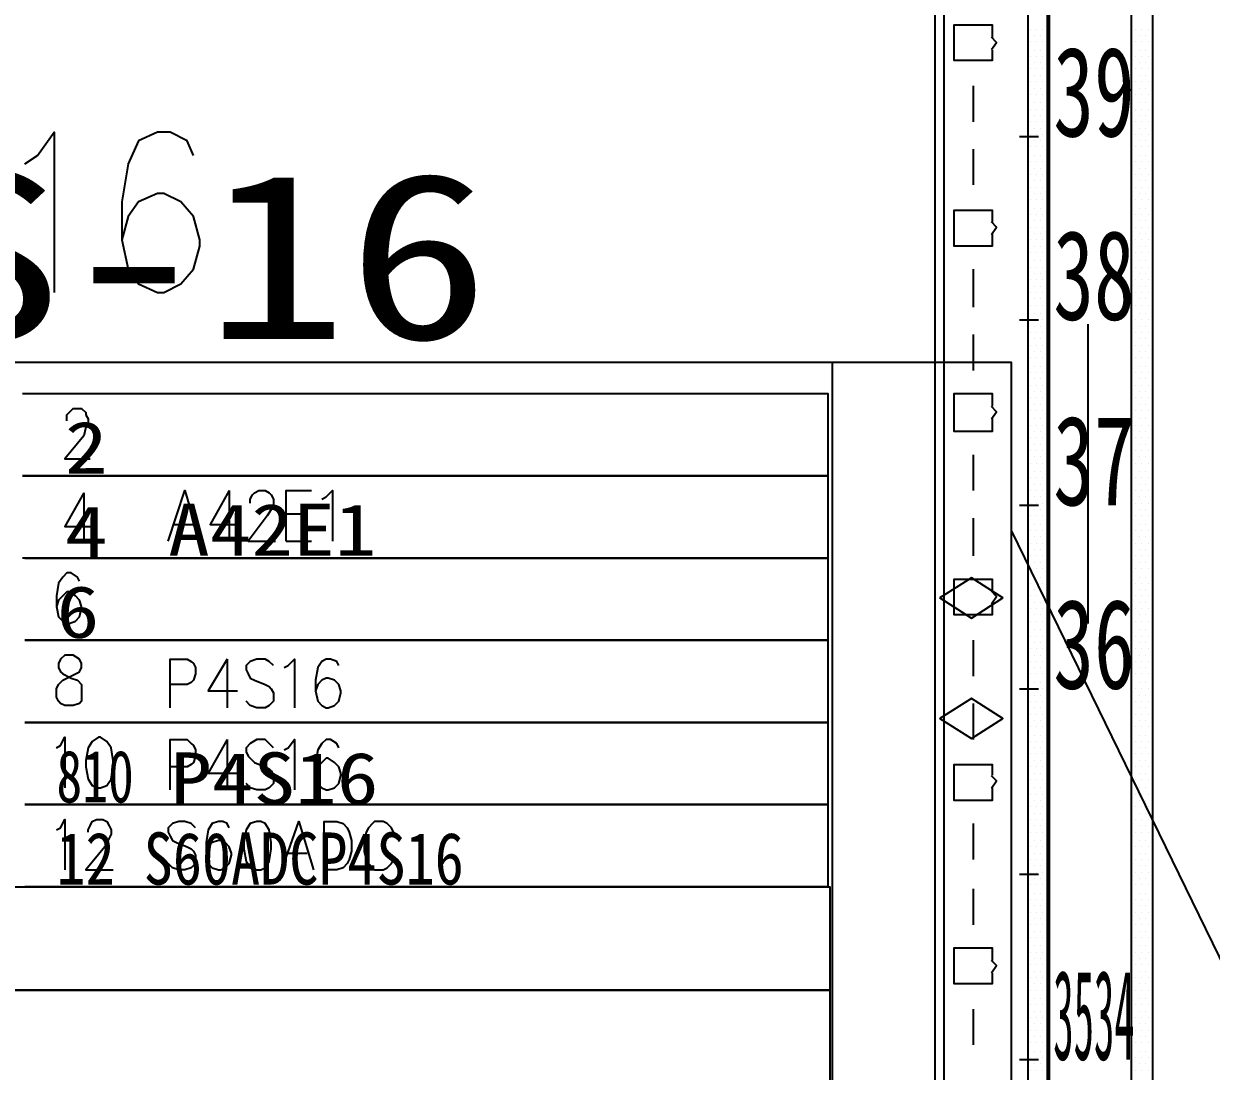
# Model space of a CAD drawing. Header units: metres. Extents: x 17 to 1264, y 17 to 859.
# Drawn here: x 400.7 to 481.8, y 536.9 to 608.5 of the extents above; entities that cross this region are included whole.
import ezdxf

# ---------------------------------------------------------------- set-up
doc = ezdxf.new("R2010")
doc.units = ezdxf.units.M
for name, color, linetype in [('LINES', 7, 'Continuous'), ('POLYLINES', 4, 'Continuous'), ('RECTS', 7, 'Continuous'), ('TEXTS', 3, 'Continuous')]:
    doc.layers.add(name, color=color, linetype=linetype)

msp = doc.modelspace()

# ---------------------------------------------------------------- linework, layer by layer
at = {"layer": 'LINES'}
for p, q in [((462.95, 121.54), (462.95, 716.83)), ((469.43, 608.11), (469.43, 608.11)), ((469.87, 608.11), (469.87, 608.11)), ((470.3, 608.11), (470.3, 608.11)), ((476.63, 608.11), (476.63, 608.11)), ((477.07, 608.11), (477.07, 608.11)), ((477.5, 608.11), (477.5, 608.11)), ((469.43, 607.25), (469.43, 607.25)), ((469.72, 607.68), (469.72, 607.68)), ((469.87, 607.25), (469.87, 607.25)), ((470.15, 607.68), (470.15, 607.68)), ((470.3, 607.25), (470.3, 607.25)), ((470.59, 607.68), (470.59, 607.68)), ((476.35, 607.68), (476.35, 607.68)), ((476.63, 607.25), (476.63, 607.25)), ((476.92, 607.68), (476.92, 607.68)), ((477.07, 607.25), (477.07, 607.25)), ((477.35, 607.68), (477.35, 607.68)), ((477.5, 607.25), (477.5, 607.25)), ((469.43, 606.24), (469.43, 606.24)), ((469.72, 606.67), (469.72, 606.67)), ((469.87, 606.24), (469.87, 606.24)), ((470.15, 606.67), (470.15, 606.67)), ((470.3, 606.24), (470.3, 606.24)), ((470.59, 606.67), (470.59, 606.67)), ((476.35, 606.67), (476.35, 606.67)), ((476.63, 606.24), (476.63, 606.24)), ((476.92, 606.67), (476.92, 606.67)), ((477.07, 606.24), (477.07, 606.24)), ((477.35, 606.67), (477.35, 606.67)), ((477.5, 606.24), (477.5, 606.24)), ((469.43, 605.38), (469.43, 605.38)), ((469.72, 605.81), (469.72, 605.81)), ((469.87, 605.38), (469.87, 605.38)), ((470.15, 605.81), (470.15, 605.81)), ((470.3, 605.38), (470.3, 605.38)), ((470.59, 605.81), (470.59, 605.81)), ((476.35, 605.81), (476.35, 605.81)), ((476.63, 605.38), (476.63, 605.38)), ((476.92, 605.81), (476.92, 605.81)), ((477.07, 605.38), (477.07, 605.38)), ((477.35, 605.81), (477.35, 605.81)), ((477.5, 605.38), (477.5, 605.38)), ((469.43, 604.51), (469.43, 604.51)), ((469.72, 604.94), (469.72, 604.94)), ((469.87, 604.51), (469.87, 604.51)), ((470.15, 604.94), (470.15, 604.94)), ((470.3, 604.51), (470.3, 604.51)), ((470.59, 604.94), (470.59, 604.94)), ((476.35, 604.94), (476.35, 604.94)), ((476.63, 604.51), (476.63, 604.51)), ((476.92, 604.94), (476.92, 604.94)), ((477.07, 604.51), (477.07, 604.51)), ((477.35, 604.94), (477.35, 604.94)), ((477.5, 604.51), (477.5, 604.51)), ((465.55, 604.22), (465.55, 601.78)), ((469.72, 604.08), (469.72, 604.08)), ((470.15, 604.08), (470.15, 604.08)), ((470.59, 604.08), (470.59, 604.08)), ((476.35, 604.08), (476.35, 604.08)), ((476.92, 604.08), (476.92, 604.08)), ((477.35, 604.08), (477.35, 604.08)), ((469.43, 603.65), (469.43, 603.65)), ((469.72, 603.07), (469.72, 603.07)), ((469.87, 603.65), (469.87, 603.65)), ((470.15, 603.07), (470.15, 603.07)), ((470.3, 603.65), (470.3, 603.65)), ((470.59, 603.07), (470.59, 603.07)), ((476.35, 603.07), (476.35, 603.07)), ((476.63, 603.65), (476.63, 603.65)), ((476.92, 603.07), (476.92, 603.07)), ((477.07, 603.65), (477.07, 603.65)), ((477.35, 603.07), (477.35, 603.07)), ((477.5, 603.65), (477.5, 603.65)), ((469.43, 602.64), (469.43, 602.64)), ((469.72, 602.21), (469.72, 602.21)), ((469.87, 602.64), (469.87, 602.64)), ((470.15, 602.21), (470.15, 602.21)), ((470.3, 602.64), (470.3, 602.64)), ((470.59, 602.21), (470.59, 602.21)), ((476.35, 602.21), (476.35, 602.21)), ((476.63, 602.64), (476.63, 602.64)), ((476.92, 602.21), (476.92, 602.21)), ((477.07, 602.64), (477.07, 602.64)), ((477.35, 602.21), (477.35, 602.21)), ((477.5, 602.64), (477.5, 602.64)), ((469.43, 601.78), (469.43, 601.78)), ((469.72, 601.34), (469.72, 601.34)), ((469.87, 601.78), (469.87, 601.78)), ((470.15, 601.34), (470.15, 601.34)), ((470.3, 601.78), (470.3, 601.78)), ((470.59, 601.34), (470.59, 601.34)), ((476.35, 601.34), (476.35, 601.34)), ((476.63, 601.78), (476.63, 601.78)), ((476.92, 601.34), (476.92, 601.34)), ((477.07, 601.78), (477.07, 601.78)), ((477.35, 601.34), (477.35, 601.34)), ((477.5, 601.78), (477.5, 601.78)), ((468.71, 600.77), (470.01, 600.77)), ((469.43, 600.91), (469.43, 600.91)), ((469.72, 600.48), (469.72, 600.48)), ((469.87, 600.91), (469.87, 600.91)), ((470.15, 600.48), (470.15, 600.48)), ((470.3, 600.91), (470.3, 600.91)), ((470.59, 600.48), (470.59, 600.48)), ((476.35, 600.48), (476.35, 600.48)), ((476.63, 600.91), (476.63, 600.91)), ((476.92, 600.48), (476.92, 600.48)), ((477.07, 600.91), (477.07, 600.91)), ((477.35, 600.48), (477.35, 600.48)), ((477.5, 600.91), (477.5, 600.91)), ((465.55, 599.9), (465.55, 597.46)), ((469.43, 600.05), (469.43, 600.05)), ((469.87, 600.05), (469.87, 600.05)), ((470.3, 600.05), (470.3, 600.05)), ((476.63, 600.05), (476.63, 600.05)), ((477.07, 600.05), (477.07, 600.05)), ((477.5, 600.05), (477.5, 600.05)), ((469.43, 599.04), (469.43, 599.04)), ((469.72, 599.47), (469.72, 599.47)), ((469.87, 599.04), (469.87, 599.04)), ((470.15, 599.47), (470.15, 599.47)), ((470.3, 599.04), (470.3, 599.04)), ((470.59, 599.47), (470.59, 599.47)), ((476.35, 599.47), (476.35, 599.47)), ((476.63, 599.04), (476.63, 599.04)), ((476.92, 599.47), (476.92, 599.47)), ((477.07, 599.04), (477.07, 599.04)), ((477.35, 599.47), (477.35, 599.47)), ((477.5, 599.04), (477.5, 599.04)), ((469.43, 598.18), (469.43, 598.18)), ((469.72, 598.61), (469.72, 598.61)), ((469.87, 598.18), (469.87, 598.18)), ((470.15, 598.61), (470.15, 598.61)), ((470.3, 598.18), (470.3, 598.18)), ((470.59, 598.61), (470.59, 598.61)), ((476.35, 598.61), (476.35, 598.61)), ((476.63, 598.18), (476.63, 598.18)), ((476.92, 598.61), (476.92, 598.61)), ((477.07, 598.18), (477.07, 598.18)), ((477.35, 598.61), (477.35, 598.61)), ((477.5, 598.18), (477.5, 598.18)), ((469.43, 597.31), (469.43, 597.31)), ((469.72, 597.74), (469.72, 597.74)), ((469.87, 597.31), (469.87, 597.31)), ((470.15, 597.74), (470.15, 597.74)), ((470.3, 597.31), (470.3, 597.31)), ((470.59, 597.74), (470.59, 597.74)), ((476.35, 597.74), (476.35, 597.74)), ((476.63, 597.31), (476.63, 597.31)), ((476.92, 597.74), (476.92, 597.74)), ((477.07, 597.31), (477.07, 597.31)), ((477.35, 597.74), (477.35, 597.74)), ((477.5, 597.31), (477.5, 597.31)), ((469.43, 596.45), (469.43, 596.45)), ((469.72, 596.88), (469.72, 596.88)), ((469.87, 596.45), (469.87, 596.45)), ((470.15, 596.88), (470.15, 596.88)), ((470.3, 596.45), (470.3, 596.45)), ((470.59, 596.88), (470.59, 596.88)), ((476.35, 596.88), (476.35, 596.88)), ((476.63, 596.45), (476.63, 596.45)), ((476.92, 596.88), (476.92, 596.88)), ((477.07, 596.45), (477.07, 596.45)), ((477.35, 596.88), (477.35, 596.88)), ((477.5, 596.45), (477.5, 596.45)), ((469.72, 595.87), (469.72, 595.87)), ((470.15, 595.87), (470.15, 595.87)), ((470.59, 595.87), (470.59, 595.87)), ((476.35, 595.87), (476.35, 595.87)), ((476.92, 595.87), (476.92, 595.87)), ((477.35, 595.87), (477.35, 595.87)), ((469.43, 595.44), (469.43, 595.44)), ((469.72, 595.01), (469.72, 595.01)), ((469.87, 595.44), (469.87, 595.44)), ((470.15, 595.01), (470.15, 595.01)), ((470.3, 595.44), (470.3, 595.44)), ((470.59, 595.01), (470.59, 595.01)), ((476.35, 595.01), (476.35, 595.01)), ((476.63, 595.44), (476.63, 595.44)), ((476.92, 595.01), (476.92, 595.01)), ((477.07, 595.44), (477.07, 595.44)), ((477.35, 595.01), (477.35, 595.01)), ((477.5, 595.44), (477.5, 595.44)), ((469.43, 594.58), (469.43, 594.58)), ((469.72, 594.14), (469.72, 594.14)), ((469.87, 594.58), (469.87, 594.58)), ((470.15, 594.14), (470.15, 594.14)), ((470.3, 594.58), (470.3, 594.58)), ((470.59, 594.14), (470.59, 594.14)), ((476.35, 594.14), (476.35, 594.14)), ((476.63, 594.58), (476.63, 594.58)), ((476.92, 594.14), (476.92, 594.14)), ((477.07, 594.58), (477.07, 594.58)), ((477.35, 594.14), (477.35, 594.14)), ((477.5, 594.58), (477.5, 594.58)), ((469.43, 593.71), (469.43, 593.71)), ((469.72, 593.28), (469.72, 593.28)), ((469.87, 593.71), (469.87, 593.71)), ((470.15, 593.28), (470.15, 593.28)), ((470.3, 593.71), (470.3, 593.71)), ((470.59, 593.28), (470.59, 593.28)), ((476.35, 593.28), (476.35, 593.28)), ((476.63, 593.71), (476.63, 593.71)), ((476.92, 593.28), (476.92, 593.28)), ((477.07, 593.71), (477.07, 593.71)), ((477.35, 593.28), (477.35, 593.28)), ((477.5, 593.71), (477.5, 593.71)), ((469.43, 592.85), (469.43, 592.85)), ((469.87, 592.85), (469.87, 592.85)), ((470.3, 592.85), (470.3, 592.85)), ((476.63, 592.85), (476.63, 592.85)), ((477.07, 592.85), (477.07, 592.85)), ((477.5, 592.85), (477.5, 592.85)), ((465.55, 591.7), (465.55, 589.1)), ((469.43, 591.84), (469.43, 591.84)), ((469.72, 592.27), (469.72, 592.27)), ((469.87, 591.84), (469.87, 591.84)), ((470.15, 592.27), (470.15, 592.27)), ((470.3, 591.84), (470.3, 591.84)), ((470.59, 592.27), (470.59, 592.27)), ((476.35, 592.27), (476.35, 592.27)), ((476.63, 591.84), (476.63, 591.84)), ((476.92, 592.27), (476.92, 592.27)), ((477.07, 591.84), (477.07, 591.84)), ((477.35, 592.27), (477.35, 592.27)), ((477.5, 591.84), (477.5, 591.84)), ((469.43, 590.98), (469.43, 590.98)), ((469.72, 591.41), (469.72, 591.41)), ((469.87, 590.98), (469.87, 590.98)), ((470.15, 591.41), (470.15, 591.41)), ((470.3, 590.98), (470.3, 590.98)), ((470.59, 591.41), (470.59, 591.41)), ((476.35, 591.41), (476.35, 591.41)), ((476.63, 590.98), (476.63, 590.98)), ((476.92, 591.41), (476.92, 591.41)), ((477.07, 590.98), (477.07, 590.98)), ((477.35, 591.41), (477.35, 591.41)), ((477.5, 590.98), (477.5, 590.98)), ((469.43, 590.11), (469.43, 590.11)), ((469.72, 590.54), (469.72, 590.54)), ((469.87, 590.11), (469.87, 590.11)), ((470.15, 590.54), (470.15, 590.54)), ((470.3, 590.11), (470.3, 590.11)), ((470.59, 590.54), (470.59, 590.54)), ((476.35, 590.54), (476.35, 590.54)), ((476.63, 590.11), (476.63, 590.11)), ((476.92, 590.54), (476.92, 590.54)), ((477.07, 590.11), (477.07, 590.11)), ((477.35, 590.54), (477.35, 590.54)), ((477.5, 590.11), (477.5, 590.11)), ((469.43, 589.25), (469.43, 589.25)), ((469.72, 589.68), (469.72, 589.68)), ((469.87, 589.25), (469.87, 589.25)), ((470.15, 589.68), (470.15, 589.68)), ((470.3, 589.25), (470.3, 589.25)), ((470.59, 589.68), (470.59, 589.68)), ((476.35, 589.68), (476.35, 589.68)), ((476.63, 589.25), (476.63, 589.25)), ((476.92, 589.68), (476.92, 589.68)), ((477.07, 589.25), (477.07, 589.25)), ((477.35, 589.68), (477.35, 589.68)), ((477.5, 589.25), (477.5, 589.25)), ((469.72, 588.67), (469.72, 588.67)), ((470.15, 588.67), (470.15, 588.67)), ((470.59, 588.67), (470.59, 588.67)), ((476.35, 588.67), (476.35, 588.67)), ((476.92, 588.67), (476.92, 588.67)), ((477.35, 588.67), (477.35, 588.67)), ((468.71, 588.24), (470.01, 588.24)), ((469.43, 588.24), (469.43, 588.24)), ((469.72, 587.81), (469.72, 587.81)), ((469.87, 588.24), (469.87, 588.24)), ((470.15, 587.81), (470.15, 587.81)), ((470.3, 588.24), (470.3, 588.24)), ((470.59, 587.81), (470.59, 587.81)), ((473.39, 587.95), (473.39, 567.5)), ((476.35, 587.81), (476.35, 587.81)), ((476.63, 588.24), (476.63, 588.24)), ((476.92, 587.81), (476.92, 587.81)), ((477.07, 588.24), (477.07, 588.24)), ((477.35, 587.81), (477.35, 587.81)), ((477.5, 588.24), (477.5, 588.24)), ((465.55, 587.23), (465.55, 584.78)), ((469.43, 587.38), (469.43, 587.38)), ((469.72, 586.94), (469.72, 586.94)), ((469.87, 587.38), (469.87, 587.38)), ((470.15, 586.94), (470.15, 586.94)), ((470.3, 587.38), (470.3, 587.38)), ((470.59, 586.94), (470.59, 586.94)), ((476.35, 586.94), (476.35, 586.94)), ((476.63, 587.38), (476.63, 587.38)), ((476.92, 586.94), (476.92, 586.94)), ((477.07, 587.38), (477.07, 587.38)), ((477.35, 586.94), (477.35, 586.94)), ((477.5, 587.38), (477.5, 587.38)), ((469.43, 586.51), (469.43, 586.51)), ((469.72, 586.08), (469.72, 586.08)), ((469.87, 586.51), (469.87, 586.51)), ((470.15, 586.08), (470.15, 586.08)), ((470.3, 586.51), (470.3, 586.51)), ((470.59, 586.08), (470.59, 586.08)), ((476.35, 586.08), (476.35, 586.08)), ((476.63, 586.51), (476.63, 586.51)), ((476.92, 586.08), (476.92, 586.08)), ((477.07, 586.51), (477.07, 586.51)), ((477.35, 586.08), (477.35, 586.08)), ((477.5, 586.51), (477.5, 586.51)), ((469.43, 585.65), (469.43, 585.65)), ((469.72, 585.07), (469.72, 585.07)), ((469.87, 585.65), (469.87, 585.65)), ((470.15, 585.07), (470.15, 585.07)), ((470.3, 585.65), (470.3, 585.65)), ((470.59, 585.07), (470.59, 585.07)), ((476.35, 585.07), (476.35, 585.07)), ((476.63, 585.65), (476.63, 585.65)), ((476.92, 585.07), (476.92, 585.07)), ((477.07, 585.65), (477.07, 585.65)), ((477.35, 585.07), (477.35, 585.07)), ((477.5, 585.65), (477.5, 585.65)), ((469.43, 584.64), (469.43, 584.64)), ((469.72, 584.21), (469.72, 584.21)), ((469.87, 584.64), (469.87, 584.64)), ((470.15, 584.21), (470.15, 584.21)), ((470.3, 584.64), (470.3, 584.64)), ((470.59, 584.21), (470.59, 584.21)), ((476.35, 584.21), (476.35, 584.21)), ((476.63, 584.64), (476.63, 584.64)), ((476.92, 584.21), (476.92, 584.21)), ((477.07, 584.64), (477.07, 584.64)), ((477.35, 584.21), (477.35, 584.21)), ((477.5, 584.64), (477.5, 584.64)), ((469.43, 583.78), (469.43, 583.78)), ((469.87, 583.78), (469.87, 583.78)), ((470.3, 583.78), (470.3, 583.78)), ((476.63, 583.78), (476.63, 583.78)), ((477.07, 583.78), (477.07, 583.78)), ((477.5, 583.78), (477.5, 583.78)), ((469.43, 582.91), (469.43, 582.91)), ((469.72, 583.34), (469.72, 583.34)), ((469.87, 582.91), (469.87, 582.91)), ((470.15, 583.34), (470.15, 583.34)), ((470.3, 582.91), (470.3, 582.91)), ((470.59, 583.34), (470.59, 583.34)), ((476.35, 583.34), (476.35, 583.34)), ((476.63, 582.91), (476.63, 582.91)), ((476.92, 583.34), (476.92, 583.34)), ((477.07, 582.91), (477.07, 582.91)), ((477.35, 583.34), (477.35, 583.34)), ((477.5, 582.91), (477.5, 582.91)), ((469.43, 582.05), (469.43, 582.05)), ((469.72, 582.48), (469.72, 582.48)), ((469.87, 582.05), (469.87, 582.05)), ((470.15, 582.48), (470.15, 582.48)), ((470.3, 582.05), (470.3, 582.05)), ((470.59, 582.48), (470.59, 582.48)), ((476.35, 582.48), (476.35, 582.48)), ((476.63, 582.05), (476.63, 582.05)), ((476.92, 582.48), (476.92, 582.48)), ((477.07, 582.05), (477.07, 582.05)), ((477.35, 582.48), (477.35, 582.48)), ((477.5, 582.05), (477.5, 582.05)), ((469.43, 581.04), (469.43, 581.04)), ((469.72, 581.47), (469.72, 581.47)), ((469.87, 581.04), (469.87, 581.04)), ((470.15, 581.47), (470.15, 581.47)), ((470.3, 581.04), (470.3, 581.04)), ((470.59, 581.47), (470.59, 581.47)), ((476.35, 581.47), (476.35, 581.47)), ((476.63, 581.04), (476.63, 581.04)), ((476.92, 581.47), (476.92, 581.47)), ((477.07, 581.04), (477.07, 581.04)), ((477.35, 581.47), (477.35, 581.47)), ((477.5, 581.04), (477.5, 581.04)), ((469.43, 580.18), (469.43, 580.18)), ((469.72, 580.61), (469.72, 580.61)), ((469.87, 580.18), (469.87, 580.18)), ((470.15, 580.61), (470.15, 580.61)), ((470.3, 580.18), (470.3, 580.18)), ((470.59, 580.61), (470.59, 580.61)), ((476.35, 580.61), (476.35, 580.61)), ((476.63, 580.18), (476.63, 580.18)), ((476.92, 580.61), (476.92, 580.61)), ((477.07, 580.18), (477.07, 580.18)), ((477.35, 580.61), (477.35, 580.61)), ((477.5, 580.18), (477.5, 580.18)), ((469.72, 579.74), (469.72, 579.74)), ((470.15, 579.74), (470.15, 579.74)), ((470.59, 579.74), (470.59, 579.74)), ((476.35, 579.74), (476.35, 579.74)), ((476.92, 579.74), (476.92, 579.74)), ((477.35, 579.74), (477.35, 579.74)), ((465.55, 579.02), (465.55, 576.58)), ((469.43, 579.31), (469.43, 579.31)), ((469.72, 578.88), (469.72, 578.88)), ((469.87, 579.31), (469.87, 579.31)), ((470.15, 578.88), (470.15, 578.88)), ((470.3, 579.31), (470.3, 579.31)), ((470.59, 578.88), (470.59, 578.88)), ((476.35, 578.88), (476.35, 578.88)), ((476.63, 579.31), (476.63, 579.31)), ((476.92, 578.88), (476.92, 578.88)), ((477.07, 579.31), (477.07, 579.31)), ((477.35, 578.88), (477.35, 578.88)), ((477.5, 579.31), (477.5, 579.31)), ((469.43, 578.45), (469.43, 578.45)), ((469.72, 577.87), (469.72, 577.87)), ((469.87, 578.45), (469.87, 578.45)), ((470.15, 577.87), (470.15, 577.87)), ((470.3, 578.45), (470.3, 578.45)), ((470.59, 577.87), (470.59, 577.87)), ((476.35, 577.87), (476.35, 577.87)), ((476.63, 578.45), (476.63, 578.45)), ((476.92, 577.87), (476.92, 577.87)), ((477.07, 578.45), (477.07, 578.45)), ((477.35, 577.87), (477.35, 577.87)), ((477.5, 578.45), (477.5, 578.45)), ((469.43, 577.44), (469.43, 577.44)), ((469.72, 577.01), (469.72, 577.01)), ((469.87, 577.44), (469.87, 577.44)), ((470.15, 577.01), (470.15, 577.01)), ((470.3, 577.44), (470.3, 577.44)), ((470.59, 577.01), (470.59, 577.01)), ((476.35, 577.01), (476.35, 577.01)), ((476.63, 577.44), (476.63, 577.44)), ((476.92, 577.01), (476.92, 577.01)), ((477.07, 577.44), (477.07, 577.44)), ((477.35, 577.01), (477.35, 577.01)), ((477.5, 577.44), (477.5, 577.44)), ((404.78, 576.43), (404.78, 572.98)), ((414.71, 576.58), (414.71, 573.12)), ((469.43, 576.58), (469.43, 576.58)), ((469.72, 576.14), (469.72, 576.14)), ((469.87, 576.58), (469.87, 576.58)), ((470.15, 576.14), (470.15, 576.14)), ((470.3, 576.58), (470.3, 576.58)), ((470.59, 576.14), (470.59, 576.14)), ((476.35, 576.14), (476.35, 576.14)), ((476.63, 576.58), (476.63, 576.58)), ((476.92, 576.14), (476.92, 576.14)), ((477.07, 576.58), (477.07, 576.58)), ((477.35, 576.14), (477.35, 576.14)), ((477.5, 576.58), (477.5, 576.58)), ((468.71, 575.57), (470.01, 575.57)), ((469.43, 575.71), (469.43, 575.71)), ((469.72, 575.28), (469.72, 575.28)), ((469.87, 575.71), (469.87, 575.71)), ((470.15, 575.28), (470.15, 575.28)), ((470.3, 575.71), (470.3, 575.71)), ((470.59, 575.28), (470.59, 575.28)), ((476.35, 575.28), (476.35, 575.28)), ((476.63, 575.71), (476.63, 575.71)), ((476.92, 575.28), (476.92, 575.28)), ((477.07, 575.71), (477.07, 575.71)), ((477.35, 575.28), (477.35, 575.28)), ((477.5, 575.71), (477.5, 575.71)), ((418.6, 574.99), (419.61, 574.99)), ((465.55, 574.7), (465.55, 572.11)), ((469.43, 574.85), (469.43, 574.85)), ((469.87, 574.85), (469.87, 574.85)), ((470.3, 574.85), (470.3, 574.85)), ((476.63, 574.85), (476.63, 574.85)), ((477.07, 574.85), (477.07, 574.85)), ((477.5, 574.85), (477.5, 574.85)), ((410.97, 574.27), (412.27, 574.27)), ((468.14, 573.84), (525.74, 455.76)), ((469.43, 573.84), (469.43, 573.84)), ((469.72, 574.27), (469.72, 574.27)), ((469.87, 573.84), (469.87, 573.84)), ((470.15, 574.27), (470.15, 574.27)), ((470.3, 573.84), (470.3, 573.84)), ((470.59, 574.27), (470.59, 574.27)), ((476.35, 574.27), (476.35, 574.27)), ((476.63, 573.84), (476.63, 573.84)), ((476.92, 574.27), (476.92, 574.27)), ((477.07, 573.84), (477.07, 573.84)), ((477.35, 574.27), (477.35, 574.27)), ((477.5, 573.84), (477.5, 573.84)), ((418.6, 573.12), (420.33, 573.12)), ((469.43, 572.98), (469.43, 572.98)), ((469.72, 573.41), (469.72, 573.41)), ((469.87, 572.98), (469.87, 572.98)), ((470.15, 573.41), (470.15, 573.41)), ((470.3, 572.98), (470.3, 572.98)), ((470.59, 573.41), (470.59, 573.41)), ((476.35, 573.41), (476.35, 573.41)), ((476.63, 572.98), (476.63, 572.98)), ((476.92, 573.41), (476.92, 573.41)), ((477.07, 572.98), (477.07, 572.98)), ((477.35, 573.41), (477.35, 573.41)), ((477.5, 572.98), (477.5, 572.98)), ((469.43, 572.11), (469.43, 572.11)), ((469.72, 572.54), (469.72, 572.54)), ((469.87, 572.11), (469.87, 572.11)), ((470.15, 572.54), (470.15, 572.54)), ((470.3, 572.11), (470.3, 572.11)), ((470.59, 572.54), (470.59, 572.54)), ((476.35, 572.54), (476.35, 572.54)), ((476.63, 572.11), (476.63, 572.11)), ((476.92, 572.54), (476.92, 572.54)), ((477.07, 572.11), (477.07, 572.11)), ((477.35, 572.54), (477.35, 572.54)), ((477.5, 572.11), (477.5, 572.11)), ((469.43, 571.25), (469.43, 571.25)), ((469.72, 571.68), (469.72, 571.68)), ((469.87, 571.25), (469.87, 571.25)), ((470.15, 571.68), (470.15, 571.68)), ((470.3, 571.25), (470.3, 571.25)), ((470.59, 571.68), (470.59, 571.68)), ((476.35, 571.68), (476.35, 571.68)), ((476.63, 571.25), (476.63, 571.25)), ((476.92, 571.68), (476.92, 571.68)), ((477.07, 571.25), (477.07, 571.25)), ((477.35, 571.68), (477.35, 571.68)), ((477.5, 571.25), (477.5, 571.25)), ((469.72, 570.67), (469.72, 570.67)), ((470.15, 570.67), (470.15, 570.67)), ((470.59, 570.67), (470.59, 570.67)), ((476.35, 570.67), (476.35, 570.67)), ((476.92, 570.67), (476.92, 570.67)), ((477.35, 570.67), (477.35, 570.67)), ((469.43, 570.24), (469.43, 570.24)), ((469.72, 569.81), (469.72, 569.81)), ((469.87, 570.24), (469.87, 570.24)), ((470.15, 569.81), (470.15, 569.81)), ((470.3, 570.24), (470.3, 570.24)), ((470.59, 569.81), (470.59, 569.81)), ((476.35, 569.81), (476.35, 569.81)), ((476.63, 570.24), (476.63, 570.24)), ((476.92, 569.81), (476.92, 569.81)), ((477.07, 570.24), (477.07, 570.24)), ((477.35, 569.81), (477.35, 569.81)), ((477.5, 570.24), (477.5, 570.24)), ((469.43, 569.38), (469.43, 569.38)), ((469.72, 568.94), (469.72, 568.94)), ((469.87, 569.38), (469.87, 569.38)), ((470.15, 568.94), (470.15, 568.94)), ((470.3, 569.38), (470.3, 569.38)), ((470.59, 568.94), (470.59, 568.94)), ((476.35, 568.94), (476.35, 568.94)), ((476.63, 569.38), (476.63, 569.38)), ((476.92, 568.94), (476.92, 568.94)), ((477.07, 569.38), (477.07, 569.38)), ((477.35, 568.94), (477.35, 568.94)), ((477.5, 569.38), (477.5, 569.38)), ((469.43, 568.51), (469.43, 568.51)), ((469.72, 568.08), (469.72, 568.08)), ((469.87, 568.51), (469.87, 568.51)), ((470.15, 568.08), (470.15, 568.08)), ((470.3, 568.51), (470.3, 568.51)), ((470.59, 568.08), (470.59, 568.08)), ((476.35, 568.08), (476.35, 568.08)), ((476.63, 568.51), (476.63, 568.51)), ((476.92, 568.08), (476.92, 568.08)), ((477.07, 568.51), (477.07, 568.51)), ((477.35, 568.08), (477.35, 568.08)), ((477.5, 568.51), (477.5, 568.51)), ((469.43, 567.65), (469.43, 567.65)), ((469.87, 567.65), (469.87, 567.65)), ((470.3, 567.65), (470.3, 567.65)), ((476.63, 567.65), (476.63, 567.65)), ((477.07, 567.65), (477.07, 567.65)), ((477.5, 567.65), (477.5, 567.65)), ((465.55, 566.35), (465.55, 563.9)), ((469.43, 566.64), (469.43, 566.64)), ((469.72, 567.07), (469.72, 567.07)), ((469.87, 566.64), (469.87, 566.64)), ((470.15, 567.07), (470.15, 567.07)), ((470.3, 566.64), (470.3, 566.64)), ((470.59, 567.07), (470.59, 567.07)), ((476.35, 567.07), (476.35, 567.07)), ((476.63, 566.64), (476.63, 566.64)), ((476.92, 567.07), (476.92, 567.07)), ((477.07, 566.64), (477.07, 566.64)), ((477.35, 567.07), (477.35, 567.07)), ((477.5, 566.64), (477.5, 566.64)), ((469.43, 565.78), (469.43, 565.78)), ((469.72, 566.21), (469.72, 566.21)), ((469.87, 565.78), (469.87, 565.78)), ((470.15, 566.21), (470.15, 566.21)), ((470.3, 565.78), (470.3, 565.78)), ((470.59, 566.21), (470.59, 566.21)), ((476.35, 566.21), (476.35, 566.21)), ((476.63, 565.78), (476.63, 565.78)), ((476.92, 566.21), (476.92, 566.21)), ((477.07, 565.78), (477.07, 565.78)), ((477.35, 566.21), (477.35, 566.21)), ((477.5, 565.78), (477.5, 565.78)), ((414.57, 565.06), (414.57, 561.74)), ((469.43, 564.91), (469.43, 564.91)), ((469.72, 565.34), (469.72, 565.34)), ((469.87, 564.91), (469.87, 564.91)), ((470.15, 565.34), (470.15, 565.34)), ((470.3, 564.91), (470.3, 564.91)), ((470.59, 565.34), (470.59, 565.34)), ((476.35, 565.34), (476.35, 565.34)), ((476.63, 564.91), (476.63, 564.91)), ((476.92, 565.34), (476.92, 565.34)), ((477.07, 564.91), (477.07, 564.91)), ((477.35, 565.34), (477.35, 565.34)), ((477.5, 564.91), (477.5, 564.91)), ((469.43, 564.05), (469.43, 564.05)), ((469.72, 564.48), (469.72, 564.48)), ((469.87, 564.05), (469.87, 564.05)), ((470.15, 564.48), (470.15, 564.48)), ((470.3, 564.05), (470.3, 564.05)), ((470.59, 564.48), (470.59, 564.48)), ((476.35, 564.48), (476.35, 564.48)), ((476.63, 564.05), (476.63, 564.05)), ((476.92, 564.48), (476.92, 564.48)), ((477.07, 564.05), (477.07, 564.05)), ((477.35, 564.48), (477.35, 564.48)), ((477.5, 564.05), (477.5, 564.05)), ((469.72, 563.47), (469.72, 563.47)), ((470.15, 563.47), (470.15, 563.47)), ((470.59, 563.47), (470.59, 563.47)), ((476.35, 563.47), (476.35, 563.47)), ((476.92, 563.47), (476.92, 563.47)), ((477.35, 563.47), (477.35, 563.47)), ((468.71, 563.04), (470.01, 563.04)), ((469.43, 563.04), (469.43, 563.04)), ((469.72, 562.61), (469.72, 562.61)), ((469.87, 563.04), (469.87, 563.04)), ((470.15, 562.61), (470.15, 562.61)), ((470.3, 563.04), (470.3, 563.04)), ((470.59, 562.61), (470.59, 562.61)), ((476.35, 562.61), (476.35, 562.61)), ((476.63, 563.04), (476.63, 563.04)), ((476.92, 562.61), (476.92, 562.61)), ((477.07, 563.04), (477.07, 563.04)), ((477.35, 562.61), (477.35, 562.61)), ((477.5, 563.04), (477.5, 563.04)), ((465.55, 562.03), (465.55, 559.58)), ((469.43, 562.18), (469.43, 562.18)), ((469.72, 561.74), (469.72, 561.74)), ((469.87, 562.18), (469.87, 562.18)), ((470.15, 561.74), (470.15, 561.74)), ((470.3, 562.18), (470.3, 562.18)), ((470.59, 561.74), (470.59, 561.74)), ((476.35, 561.74), (476.35, 561.74)), ((476.63, 562.18), (476.63, 562.18)), ((476.92, 561.74), (476.92, 561.74)), ((477.07, 562.18), (477.07, 562.18)), ((477.35, 561.74), (477.35, 561.74)), ((477.5, 562.18), (477.5, 562.18)), ((469.43, 561.31), (469.43, 561.31)), ((469.72, 560.88), (469.72, 560.88)), ((469.87, 561.31), (469.87, 561.31)), ((470.15, 560.88), (470.15, 560.88)), ((470.3, 561.31), (470.3, 561.31)), ((470.59, 560.88), (470.59, 560.88)), ((476.35, 560.88), (476.35, 560.88)), ((476.63, 561.31), (476.63, 561.31)), ((476.92, 560.88), (476.92, 560.88)), ((477.07, 561.31), (477.07, 561.31)), ((477.35, 560.88), (477.35, 560.88)), ((477.5, 561.31), (477.5, 561.31)), ((469.43, 560.45), (469.43, 560.45)), ((469.72, 559.87), (469.72, 559.87)), ((469.87, 560.45), (469.87, 560.45)), ((470.15, 559.87), (470.15, 559.87)), ((470.3, 560.45), (470.3, 560.45)), ((470.59, 559.87), (470.59, 559.87)), ((476.35, 559.87), (476.35, 559.87)), ((476.63, 560.45), (476.63, 560.45)), ((476.92, 559.87), (476.92, 559.87)), ((477.07, 560.45), (477.07, 560.45)), ((477.35, 559.87), (477.35, 559.87)), ((477.5, 560.45), (477.5, 560.45)), ((414.57, 559.58), (414.57, 556.13)), ((469.43, 559.44), (469.43, 559.44)), ((469.87, 559.44), (469.87, 559.44)), ((470.3, 559.44), (470.3, 559.44)), ((476.63, 559.44), (476.63, 559.44)), ((477.07, 559.44), (477.07, 559.44)), ((477.5, 559.44), (477.5, 559.44)), ((469.43, 558.58), (469.43, 558.58)), ((469.72, 559.01), (469.72, 559.01)), ((469.87, 558.58), (469.87, 558.58)), ((470.15, 559.01), (470.15, 559.01)), ((470.3, 558.58), (470.3, 558.58)), ((470.59, 559.01), (470.59, 559.01)), ((476.35, 559.01), (476.35, 559.01)), ((476.63, 558.58), (476.63, 558.58)), ((476.92, 559.01), (476.92, 559.01)), ((477.07, 558.58), (477.07, 558.58)), ((477.35, 559.01), (477.35, 559.01)), ((477.5, 558.58), (477.5, 558.58)), ((469.43, 557.71), (469.43, 557.71)), ((469.72, 558.14), (469.72, 558.14)), ((469.87, 557.71), (469.87, 557.71)), ((470.15, 558.14), (470.15, 558.14)), ((470.3, 557.71), (470.3, 557.71)), ((470.59, 558.14), (470.59, 558.14)), ((476.35, 558.14), (476.35, 558.14)), ((476.63, 557.71), (476.63, 557.71)), ((476.92, 558.14), (476.92, 558.14)), ((477.07, 557.71), (477.07, 557.71)), ((477.35, 558.14), (477.35, 558.14)), ((477.5, 557.71), (477.5, 557.71)), ((469.43, 556.85), (469.43, 556.85)), ((469.72, 557.28), (469.72, 557.28)), ((469.87, 556.85), (469.87, 556.85)), ((470.15, 557.28), (470.15, 557.28)), ((470.3, 556.85), (470.3, 556.85)), ((470.59, 557.28), (470.59, 557.28)), ((476.35, 557.28), (476.35, 557.28)), ((476.63, 556.85), (476.63, 556.85)), ((476.92, 557.28), (476.92, 557.28)), ((477.07, 556.85), (477.07, 556.85)), ((477.35, 557.28), (477.35, 557.28)), ((477.5, 556.85), (477.5, 556.85)), ((469.43, 555.84), (469.43, 555.84)), ((469.72, 556.27), (469.72, 556.27)), ((469.87, 555.84), (469.87, 555.84)), ((470.15, 556.27), (470.15, 556.27)), ((470.3, 555.84), (470.3, 555.84)), ((470.59, 556.27), (470.59, 556.27)), ((476.35, 556.27), (476.35, 556.27)), ((476.63, 555.84), (476.63, 555.84)), ((476.92, 556.27), (476.92, 556.27)), ((477.07, 555.84), (477.07, 555.84)), ((477.35, 556.27), (477.35, 556.27)), ((477.5, 555.84), (477.5, 555.84)), ((469.72, 555.41), (469.72, 555.41)), ((470.15, 555.41), (470.15, 555.41)), ((470.59, 555.41), (470.59, 555.41)), ((476.35, 555.41), (476.35, 555.41)), ((476.92, 555.41), (476.92, 555.41)), ((477.35, 555.41), (477.35, 555.41)), ((469.43, 554.98), (469.43, 554.98)), ((469.72, 554.54), (469.72, 554.54)), ((469.87, 554.98), (469.87, 554.98)), ((470.15, 554.54), (470.15, 554.54)), ((470.3, 554.98), (470.3, 554.98)), ((470.59, 554.54), (470.59, 554.54)), ((476.35, 554.54), (476.35, 554.54)), ((476.63, 554.98), (476.63, 554.98)), ((476.92, 554.54), (476.92, 554.54)), ((477.07, 554.98), (477.07, 554.98)), ((477.35, 554.54), (477.35, 554.54)), ((477.5, 554.98), (477.5, 554.98)), ((465.55, 553.82), (465.55, 551.38)), ((469.43, 554.11), (469.43, 554.11)), ((469.72, 553.68), (469.72, 553.68)), ((469.87, 554.11), (469.87, 554.11)), ((470.15, 553.68), (470.15, 553.68)), ((470.3, 554.11), (470.3, 554.11)), ((470.59, 553.68), (470.59, 553.68)), ((476.35, 553.68), (476.35, 553.68)), ((476.63, 554.11), (476.63, 554.11)), ((476.92, 553.68), (476.92, 553.68)), ((477.07, 554.11), (477.07, 554.11)), ((477.35, 553.68), (477.35, 553.68)), ((477.5, 554.11), (477.5, 554.11)), ((469.43, 553.25), (469.43, 553.25)), ((469.72, 552.67), (469.72, 552.67)), ((469.87, 553.25), (469.87, 553.25)), ((470.15, 552.67), (470.15, 552.67)), ((470.3, 553.25), (470.3, 553.25)), ((470.59, 552.67), (470.59, 552.67)), ((476.35, 552.67), (476.35, 552.67)), ((476.63, 553.25), (476.63, 553.25)), ((476.92, 552.67), (476.92, 552.67)), ((477.07, 553.25), (477.07, 553.25)), ((477.35, 552.67), (477.35, 552.67)), ((477.5, 553.25), (477.5, 553.25)), ((418.75, 551.81), (420.04, 551.81)), ((469.43, 552.24), (469.43, 552.24)), ((469.72, 551.81), (469.72, 551.81)), ((469.87, 552.24), (469.87, 552.24)), ((470.15, 551.81), (470.15, 551.81)), ((470.3, 552.24), (470.3, 552.24)), ((470.59, 551.81), (470.59, 551.81)), ((476.35, 551.81), (476.35, 551.81)), ((476.63, 552.24), (476.63, 552.24)), ((476.92, 551.81), (476.92, 551.81)), ((477.07, 552.24), (477.07, 552.24)), ((477.35, 551.81), (477.35, 551.81)), ((477.5, 552.24), (477.5, 552.24)), ((469.43, 551.38), (469.43, 551.38)), ((469.72, 550.94), (469.72, 550.94)), ((469.87, 551.38), (469.87, 551.38)), ((470.15, 550.94), (470.15, 550.94)), ((470.3, 551.38), (470.3, 551.38)), ((470.59, 550.94), (470.59, 550.94)), ((476.35, 550.94), (476.35, 550.94)), ((476.63, 551.38), (476.63, 551.38)), ((476.92, 550.94), (476.92, 550.94)), ((477.07, 551.38), (477.07, 551.38)), ((477.35, 550.94), (477.35, 550.94)), ((477.5, 551.38), (477.5, 551.38)), ((468.71, 550.37), (470.01, 550.37)), ((469.43, 550.51), (469.43, 550.51)), ((469.87, 550.51), (469.87, 550.51)), ((470.3, 550.51), (470.3, 550.51)), ((476.63, 550.51), (476.63, 550.51)), ((477.07, 550.51), (477.07, 550.51)), ((477.5, 550.51), (477.5, 550.51)), ((465.55, 549.36), (465.55, 546.91)), ((469.43, 549.65), (469.43, 549.65)), ((469.72, 550.08), (469.72, 550.08)), ((469.87, 549.65), (469.87, 549.65)), ((470.15, 550.08), (470.15, 550.08)), ((470.3, 549.65), (470.3, 549.65)), ((470.59, 550.08), (470.59, 550.08)), ((476.35, 550.08), (476.35, 550.08)), ((476.63, 549.65), (476.63, 549.65)), ((476.92, 550.08), (476.92, 550.08)), ((477.07, 549.65), (477.07, 549.65)), ((477.35, 550.08), (477.35, 550.08)), ((477.5, 549.65), (477.5, 549.65)), ((469.43, 548.64), (469.43, 548.64)), ((469.72, 549.07), (469.72, 549.07)), ((469.87, 548.64), (469.87, 548.64)), ((470.15, 549.07), (470.15, 549.07)), ((470.3, 548.64), (470.3, 548.64)), ((470.59, 549.07), (470.59, 549.07)), ((476.35, 549.07), (476.35, 549.07)), ((476.63, 548.64), (476.63, 548.64)), ((476.92, 549.07), (476.92, 549.07)), ((477.07, 548.64), (477.07, 548.64)), ((477.35, 549.07), (477.35, 549.07)), ((477.5, 548.64), (477.5, 548.64)), ((469.43, 547.78), (469.43, 547.78)), ((469.72, 548.21), (469.72, 548.21)), ((469.87, 547.78), (469.87, 547.78)), ((470.15, 548.21), (470.15, 548.21)), ((470.3, 547.78), (470.3, 547.78)), ((470.59, 548.21), (470.59, 548.21)), ((476.35, 548.21), (476.35, 548.21)), ((476.63, 547.78), (476.63, 547.78)), ((476.92, 548.21), (476.92, 548.21)), ((477.07, 547.78), (477.07, 547.78)), ((477.35, 548.21), (477.35, 548.21)), ((477.5, 547.78), (477.5, 547.78)), ((469.43, 546.91), (469.43, 546.91)), ((469.72, 547.34), (469.72, 547.34)), ((469.87, 546.91), (469.87, 546.91)), ((470.15, 547.34), (470.15, 547.34)), ((470.3, 546.91), (470.3, 546.91)), ((470.59, 547.34), (470.59, 547.34)), ((476.35, 547.34), (476.35, 547.34)), ((476.63, 546.91), (476.63, 546.91)), ((476.92, 547.34), (476.92, 547.34)), ((477.07, 546.91), (477.07, 546.91)), ((477.35, 547.34), (477.35, 547.34)), ((477.5, 546.91), (477.5, 546.91)), ((469.72, 546.48), (469.72, 546.48)), ((470.15, 546.48), (470.15, 546.48)), ((470.59, 546.48), (470.59, 546.48)), ((476.35, 546.48), (476.35, 546.48)), ((476.92, 546.48), (476.92, 546.48)), ((477.35, 546.48), (477.35, 546.48)), ((469.43, 546.05), (469.43, 546.05)), ((469.72, 545.47), (469.72, 545.47)), ((469.87, 546.05), (469.87, 546.05)), ((470.15, 545.47), (470.15, 545.47)), ((470.3, 546.05), (470.3, 546.05)), ((470.59, 545.47), (470.59, 545.47)), ((476.35, 545.47), (476.35, 545.47)), ((476.63, 546.05), (476.63, 546.05)), ((476.92, 545.47), (476.92, 545.47)), ((477.07, 546.05), (477.07, 546.05)), ((477.35, 545.47), (477.35, 545.47)), ((477.5, 546.05), (477.5, 546.05)), ((469.43, 545.04), (469.43, 545.04)), ((469.72, 544.61), (469.72, 544.61)), ((469.87, 545.04), (469.87, 545.04)), ((470.15, 544.61), (470.15, 544.61)), ((470.3, 545.04), (470.3, 545.04)), ((470.59, 544.61), (470.59, 544.61)), ((476.35, 544.61), (476.35, 544.61)), ((476.63, 545.04), (476.63, 545.04)), ((476.92, 544.61), (476.92, 544.61)), ((477.07, 545.04), (477.07, 545.04)), ((477.35, 544.61), (477.35, 544.61)), ((477.5, 545.04), (477.5, 545.04)), ((469.43, 544.18), (469.43, 544.18)), ((469.72, 543.74), (469.72, 543.74)), ((469.87, 544.18), (469.87, 544.18)), ((470.15, 543.74), (470.15, 543.74)), ((470.3, 544.18), (470.3, 544.18)), ((470.59, 543.74), (470.59, 543.74)), ((476.35, 543.74), (476.35, 543.74)), ((476.63, 544.18), (476.63, 544.18)), ((476.92, 543.74), (476.92, 543.74)), ((477.07, 544.18), (477.07, 544.18)), ((477.35, 543.74), (477.35, 543.74)), ((477.5, 544.18), (477.5, 544.18)), ((469.43, 543.31), (469.43, 543.31)), ((469.72, 542.88), (469.72, 542.88)), ((469.87, 543.31), (469.87, 543.31)), ((470.15, 542.88), (470.15, 542.88)), ((470.3, 543.31), (470.3, 543.31)), ((470.59, 542.88), (470.59, 542.88)), ((476.35, 542.88), (476.35, 542.88)), ((476.63, 543.31), (476.63, 543.31)), ((476.92, 542.88), (476.92, 542.88)), ((477.07, 543.31), (477.07, 543.31)), ((477.35, 542.88), (477.35, 542.88)), ((477.5, 543.31), (477.5, 543.31)), ((469.43, 542.45), (469.43, 542.45)), ((469.87, 542.45), (469.87, 542.45)), ((470.3, 542.45), (470.3, 542.45)), ((476.63, 542.45), (476.63, 542.45)), ((477.07, 542.45), (477.07, 542.45)), ((477.5, 542.45), (477.5, 542.45)), ((469.43, 541.44), (469.43, 541.44)), ((469.72, 541.87), (469.72, 541.87)), ((469.87, 541.44), (469.87, 541.44)), ((470.15, 541.87), (470.15, 541.87)), ((470.3, 541.44), (470.3, 541.44)), ((470.59, 541.87), (470.59, 541.87)), ((476.35, 541.87), (476.35, 541.87)), ((476.63, 541.44), (476.63, 541.44)), ((476.92, 541.87), (476.92, 541.87)), ((477.07, 541.44), (477.07, 541.44)), ((477.35, 541.87), (477.35, 541.87)), ((477.5, 541.44), (477.5, 541.44)), ((465.55, 541.15), (465.55, 538.7)), ((469.43, 540.58), (469.43, 540.58)), ((469.72, 541.01), (469.72, 541.01)), ((469.87, 540.58), (469.87, 540.58)), ((470.15, 541.01), (470.15, 541.01)), ((470.3, 540.58), (470.3, 540.58)), ((470.59, 541.01), (470.59, 541.01)), ((476.35, 541.01), (476.35, 541.01)), ((476.63, 540.58), (476.63, 540.58)), ((476.92, 541.01), (476.92, 541.01)), ((477.07, 540.58), (477.07, 540.58)), ((477.35, 541.01), (477.35, 541.01)), ((477.5, 540.58), (477.5, 540.58)), ((469.43, 539.71), (469.43, 539.71)), ((469.72, 540.14), (469.72, 540.14)), ((469.87, 539.71), (469.87, 539.71)), ((470.15, 540.14), (470.15, 540.14)), ((470.3, 539.71), (470.3, 539.71)), ((470.59, 540.14), (470.59, 540.14)), ((476.35, 540.14), (476.35, 540.14)), ((476.63, 539.71), (476.63, 539.71)), ((476.92, 540.14), (476.92, 540.14)), ((477.07, 539.71), (477.07, 539.71)), ((477.35, 540.14), (477.35, 540.14)), ((477.5, 539.71), (477.5, 539.71)), ((469.43, 538.85), (469.43, 538.85)), ((469.72, 539.28), (469.72, 539.28)), ((469.87, 538.85), (469.87, 538.85)), ((470.15, 539.28), (470.15, 539.28)), ((470.3, 538.85), (470.3, 538.85)), ((470.59, 539.28), (470.59, 539.28)), ((476.35, 539.28), (476.35, 539.28)), ((476.63, 538.85), (476.63, 538.85)), ((476.92, 539.28), (476.92, 539.28)), ((477.07, 538.85), (477.07, 538.85)), ((477.35, 539.28), (477.35, 539.28)), ((477.5, 538.85), (477.5, 538.85)), ((469.72, 538.27), (469.72, 538.27)), ((470.15, 538.27), (470.15, 538.27)), ((470.59, 538.27), (470.59, 538.27)), ((476.35, 538.27), (476.35, 538.27)), ((476.92, 538.27), (476.92, 538.27)), ((477.35, 538.27), (477.35, 538.27)), ((468.71, 537.7), (470.01, 537.7)), ((469.43, 537.84), (469.43, 537.84)), ((469.72, 537.41), (469.72, 537.41)), ((469.87, 537.84), (469.87, 537.84)), ((470.15, 537.41), (470.15, 537.41)), ((470.3, 537.84), (470.3, 537.84)), ((470.59, 537.41), (470.59, 537.41)), ((476.35, 537.41), (476.35, 537.41)), ((476.63, 537.84), (476.63, 537.84)), ((476.92, 537.41), (476.92, 537.41)), ((477.07, 537.84), (477.07, 537.84)), ((477.35, 537.41), (477.35, 537.41)), ((477.5, 537.84), (477.5, 537.84)), ((469.43, 536.98), (469.43, 536.98)), ((469.87, 536.98), (469.87, 536.98)), ((470.3, 536.98), (470.3, 536.98)), ((476.63, 536.98), (476.63, 536.98)), ((477.07, 536.98), (477.07, 536.98)), ((477.5, 536.98), (477.5, 536.98))]:
    msp.add_line(p, q, dxfattribs=at)
at = {"layer": 'POLYLINES'}
for points in [[(470.73, 718.42), (470.73, 574.85), (470.73, 121.54)], [(470.73, 718.42), (470.73, 574.85), (470.73, 121.54)], [(463.53, 699.55), (463.53, 560.59), (463.53, 121.54)], [(466.84, 606.67), (466.84, 605.95), (464.25, 605.95), (464.25, 608.4), (466.84, 608.4), (466.84, 607.54)], [(466.79, 606.7), (467.14, 607.19), (466.79, 607.55)], [(400.75, 598.9), (401.61, 599.47), (402.76, 601.06), (402.76, 590.11)], [(412.27, 599.47), (411.83, 600.48), (410.68, 601.06), (409.82, 601.06), (408.52, 600.48), (407.8, 598.9), (407.37, 596.3), (407.37, 593.71), (407.8, 591.7), (408.52, 590.69), (409.82, 590.11), (410.25, 590.11), (411.4, 590.69), (412.27, 591.7), (412.7, 593.28), (412.7, 593.71), (412.27, 595.3), (411.4, 596.3), (410.25, 596.88), (409.82, 596.88), (408.52, 596.3), (407.8, 595.3), (407.37, 593.71)], [(466.84, 594.14), (466.84, 593.28), (464.25, 593.28), (464.25, 595.73), (466.84, 595.73), (466.84, 594.86)], [(466.79, 594.08), (467.14, 594.58), (466.79, 594.93)], [(330.62, 585.36), (455.9, 585.36), (455.9, 499.82), (330.62, 500.11), (330.62, 585.36)], [(466.84, 581.47), (466.84, 580.61), (464.25, 580.61), (464.25, 583.2), (466.84, 583.2), (466.84, 582.34)], [(403.63, 581.33), (403.63, 581.47), (403.63, 581.76), (403.77, 581.9), (404.06, 582.19), (404.63, 582.19), (404.92, 581.9), (404.92, 581.76), (405.07, 581.47), (405.07, 581.18), (404.92, 580.9), (404.78, 580.32), (403.48, 578.74), (405.21, 578.74)], [(466.79, 581.47), (467.14, 581.96), (466.79, 582.32)], [(404.78, 576.43), (403.48, 574.13), (405.35, 574.13)], [(410.54, 573.12), (411.69, 576.58), (412.7, 573.12)], [(414.71, 576.58), (413.42, 574.27), (415.43, 574.27)], [(416.15, 575.71), (416.15, 576), (416.3, 576.29), (416.44, 576.43), (416.73, 576.58), (417.16, 576.58), (417.45, 576.43), (417.59, 576.29), (417.74, 576), (417.74, 575.57), (417.59, 575.28), (417.31, 574.85), (416.01, 573.12), (417.88, 573.12)], [(418.6, 573.12), (418.6, 576.58), (420.33, 576.58)], [(421.05, 576), (421.34, 576.14), (421.77, 576.58), (421.77, 573.12)], [(404.49, 570.38), (404.35, 570.67), (403.91, 570.96), (403.63, 570.96), (403.34, 570.67), (403.05, 570.24), (402.91, 569.38), (402.91, 568.66), (403.05, 567.94), (403.34, 567.65), (403.63, 567.5), (403.77, 567.5), (404.2, 567.65), (404.49, 567.94), (404.63, 568.51), (404.63, 568.66), (404.49, 569.09), (404.2, 569.38), (403.77, 569.66), (403.63, 569.66), (403.34, 569.38), (403.05, 569.09), (402.91, 568.66)], [(463.26, 569.24), (465.42, 567.86), (467.57, 569.24), (465.42, 570.61), (463.26, 569.24), (463.26, 569.24)], [(466.84, 568.8), (466.84, 568.08), (464.25, 568.08), (464.25, 570.53), (466.84, 570.53), (466.84, 569.66)], [(466.79, 568.85), (467.14, 569.35), (466.79, 569.7)], [(403.48, 565.34), (403.19, 565.06), (403.05, 564.77), (403.05, 564.48), (403.19, 564.19), (403.34, 564.05), (403.91, 563.76), (404.35, 563.62), (404.63, 563.33), (404.63, 563.04), (404.63, 562.46), (404.63, 562.18), (404.49, 562.03), (404.06, 561.89), (403.48, 561.89), (403.19, 562.03), (403.05, 562.18), (402.91, 562.46), (402.91, 563.04), (403.05, 563.33), (403.34, 563.62), (403.63, 563.76), (404.2, 564.05), (404.49, 564.19), (404.63, 564.48), (404.63, 564.77), (404.49, 565.06), (404.06, 565.34), (403.48, 565.34)], [(410.68, 561.74), (410.68, 565.06), (411.83, 565.06), (412.12, 564.91), (412.27, 564.77), (412.41, 564.48), (412.41, 564.05), (412.27, 563.62), (412.12, 563.47), (411.83, 563.33), (410.68, 563.33)], [(414.57, 565.06), (413.27, 562.9), (415.29, 562.9)], [(417.74, 564.62), (417.45, 564.91), (417.16, 565.06), (416.59, 565.06), (416.15, 564.91), (415.87, 564.62), (415.87, 564.34), (416.01, 564.05), (416.15, 563.76), (416.44, 563.62), (417.16, 563.33), (417.45, 563.18), (417.59, 563.04), (417.74, 562.75), (417.74, 562.18), (417.45, 561.89), (417.16, 561.74), (416.59, 561.74), (416.15, 561.89), (415.87, 562.18)], [(418.46, 564.48), (418.75, 564.62), (419.18, 565.06), (419.18, 561.74)], [(422.2, 564.62), (422.06, 564.91), (421.63, 565.06), (421.34, 565.06), (421.05, 564.91), (420.76, 564.48), (420.62, 563.62), (420.62, 562.9), (420.76, 562.18), (421.05, 561.89), (421.34, 561.74), (421.48, 561.74), (421.91, 561.89), (422.2, 562.18), (422.35, 562.75), (422.35, 562.9), (422.2, 563.33), (421.91, 563.62), (421.48, 563.76), (421.34, 563.76), (421.05, 563.62), (420.76, 563.33), (420.62, 562.9)], [(463.26, 561), (465.42, 559.63), (467.57, 561), (465.42, 562.37), (463.26, 561), (463.26, 561)], [(402.91, 559.01), (403.19, 559.15), (403.48, 559.73), (403.48, 556.27)], [(405.79, 559.73), (405.35, 559.44), (405.07, 559.01), (404.92, 558.14), (404.92, 557.71), (405.07, 556.85), (405.35, 556.42), (405.79, 556.27), (405.93, 556.27), (406.36, 556.42), (406.65, 556.85), (406.79, 557.71), (406.79, 558.14), (406.65, 559.01), (406.36, 559.44), (405.93, 559.73), (405.79, 559.73)], [(410.68, 556.13), (410.68, 559.58), (411.83, 559.58), (412.12, 559.3), (412.27, 559.15), (412.41, 558.86), (412.41, 558.43), (412.27, 558), (412.12, 557.86), (411.83, 557.71), (410.68, 557.71)], [(414.57, 559.58), (413.27, 557.28), (415.29, 557.28)], [(417.74, 559.01), (417.45, 559.3), (417.16, 559.58), (416.59, 559.58), (416.15, 559.3), (415.87, 559.01), (415.87, 558.72), (416.01, 558.43), (416.15, 558.29), (416.44, 558), (417.16, 557.71), (417.45, 557.57), (417.59, 557.42), (417.74, 557.14), (417.74, 556.56), (417.45, 556.27), (417.16, 556.13), (416.59, 556.13), (416.15, 556.27), (415.87, 556.56)], [(418.46, 558.86), (418.75, 559.01), (419.18, 559.58), (419.18, 556.13)], [(422.2, 559.01), (422.06, 559.3), (421.63, 559.58), (421.34, 559.58), (421.05, 559.3), (420.76, 558.86), (420.62, 558), (420.62, 557.28), (420.76, 556.56), (421.05, 556.27), (421.34, 556.13), (421.48, 556.13), (421.91, 556.27), (422.2, 556.56), (422.35, 557.14), (422.35, 557.28), (422.2, 557.71), (421.91, 558), (421.48, 558.29), (421.34, 558.29), (421.05, 558), (420.76, 557.71), (420.62, 557.28)], [(466.84, 556.27), (466.84, 555.41), (464.25, 555.41), (464.25, 557.86), (466.84, 557.86), (466.84, 557.14)], [(466.79, 556.24), (467.14, 556.74), (466.79, 557.09)], [(402.91, 553.39), (403.19, 553.54), (403.48, 554.11), (403.48, 550.66)], [(405.07, 553.25), (405.07, 553.39), (405.21, 553.68), (405.35, 553.97), (405.64, 554.11), (406.07, 554.11), (406.36, 553.97), (406.51, 553.68), (406.65, 553.39), (406.65, 553.1), (406.51, 552.82), (406.22, 552.24), (404.92, 550.66), (406.79, 550.66)], [(412.41, 553.54), (412.12, 553.82), (411.69, 553.97), (411.26, 553.97), (410.83, 553.82), (410.54, 553.54), (410.54, 553.25), (410.68, 552.96), (410.83, 552.67), (411.11, 552.53), (411.83, 552.24), (412.12, 552.1), (412.27, 551.95), (412.41, 551.66), (412.41, 551.09), (412.12, 550.8), (411.69, 550.66), (411.26, 550.66), (410.83, 550.8), (410.54, 551.09)], [(414.71, 553.54), (414.57, 553.82), (414.28, 553.97), (413.99, 553.97), (413.56, 553.82), (413.27, 553.39), (413.13, 552.53), (413.13, 551.81), (413.27, 551.09), (413.56, 550.8), (413.99, 550.66), (414.14, 550.66), (414.43, 550.8), (414.71, 551.09), (414.86, 551.66), (414.86, 551.81), (414.71, 552.24), (414.43, 552.53), (414.14, 552.67), (413.99, 552.67), (413.56, 552.53), (413.27, 552.24), (413.13, 551.81)], [(416.59, 553.97), (416.15, 553.82), (415.87, 553.39), (415.72, 552.53), (415.72, 552.1), (415.87, 551.23), (416.15, 550.8), (416.59, 550.66), (416.87, 550.66), (417.16, 550.8), (417.45, 551.23), (417.59, 552.1), (417.59, 552.53), (417.45, 553.39), (417.16, 553.82), (416.87, 553.97), (416.59, 553.97)], [(418.31, 550.66), (419.47, 553.97), (420.47, 550.66)], [(421.19, 550.66), (421.19, 553.97), (422.06, 553.97), (422.49, 553.82), (422.78, 553.54), (422.92, 553.25), (423.07, 552.67), (423.07, 551.95), (422.92, 551.38), (422.78, 551.09), (422.49, 550.8), (422.06, 550.66), (421.19, 550.66)], [(425.95, 553.25), (425.8, 553.54), (425.51, 553.82), (425.23, 553.97), (424.65, 553.97), (424.51, 553.82), (424.22, 553.54), (424.07, 553.25), (423.93, 552.67), (423.93, 551.95), (424.07, 551.38), (424.22, 551.09), (424.51, 550.8), (424.65, 550.66), (425.23, 550.66), (425.51, 550.8), (425.8, 551.09), (425.95, 551.38)], [(466.84, 543.6), (466.84, 542.88), (464.25, 542.88), (464.25, 545.33), (466.84, 545.33), (466.84, 544.46)], [(466.79, 543.63), (467.14, 544.12), (466.79, 544.48)]]:
    msp.add_lwpolyline(points, dxfattribs=at)
at = {"layer": 'RECTS'}
for points in [[(307.72, 732.67), (477.79, 732.67), (477.79, 109.01), (307.72, 109.01)], [(309.02, 731.23), (476.35, 731.23), (476.35, 110.45), (309.02, 110.45)], [(314.78, 718.42), (470.59, 718.42), (470.59, 120.1), (314.78, 120.1)], [(316.22, 716.83), (469.29, 716.83), (469.29, 121.54), (316.22, 121.54)], [(455.9, 585.36), (468.14, 585.36), (468.14, 499.82), (455.9, 499.82)], [(400.6, 583.2), (455.61, 583.2), (455.61, 577.58), (400.6, 577.58)], [(400.6, 577.58), (455.61, 577.58), (455.61, 571.97), (400.6, 571.97)], [(400.75, 571.97), (455.61, 571.97), (455.61, 566.35), (400.75, 566.35)], [(400.75, 566.35), (455.61, 566.35), (455.61, 560.74), (400.75, 560.74)], [(400.75, 560.74), (455.61, 560.74), (455.61, 555.12), (400.75, 555.12)], [(400.75, 555.12), (455.61, 555.12), (455.61, 549.5), (400.75, 549.5)], [(345.74, 549.5), (455.75, 549.5), (455.75, 542.45), (345.74, 542.45)], [(345.74, 542.45), (455.75, 542.45), (455.75, 535.39), (345.74, 535.39)]]:
    msp.add_lwpolyline(points, dxfattribs=at)

# ---------------------------------------------------------------- texts
at = {"layer": 'TEXTS'}
for s, height, width, p in [('39', 6.13, 0.666667, (471.02, 600.77)), ('1660 CSS-16', 11.36, 1.257952, (325.58, 586.93)), ('38', 6.13, 0.666667, (471.02, 588.24)), ('2', 3.56, 1.211639, (403.48, 577.74)), ('37', 6.13, 0.666667, (471.02, 575.57)), ('4', 3.56, 1.211639, (403.48, 571.98)), ('A42E1', 3.56, 1.175439, (410.54, 572.12)), ('6', 3.56, 1.211639, (402.91, 566.51)), ('36', 6.13, 0.666667, (471.02, 563.04)), ('810', 3.56, 0.726984, (402.91, 555.27)), ('P4S16', 3.56, 1.175439, (410.68, 555.13)), ('12 S60ADCP4S16', 3.56, 0.820892, (402.91, 549.66)), ('3534', 6.13, 0.333333, (471.02, 537.69))]:
    msp.add_text(s, height=height, dxfattribs=dict(at, width=width)).set_placement(p)

doc.saveas('drawing.dxf')
